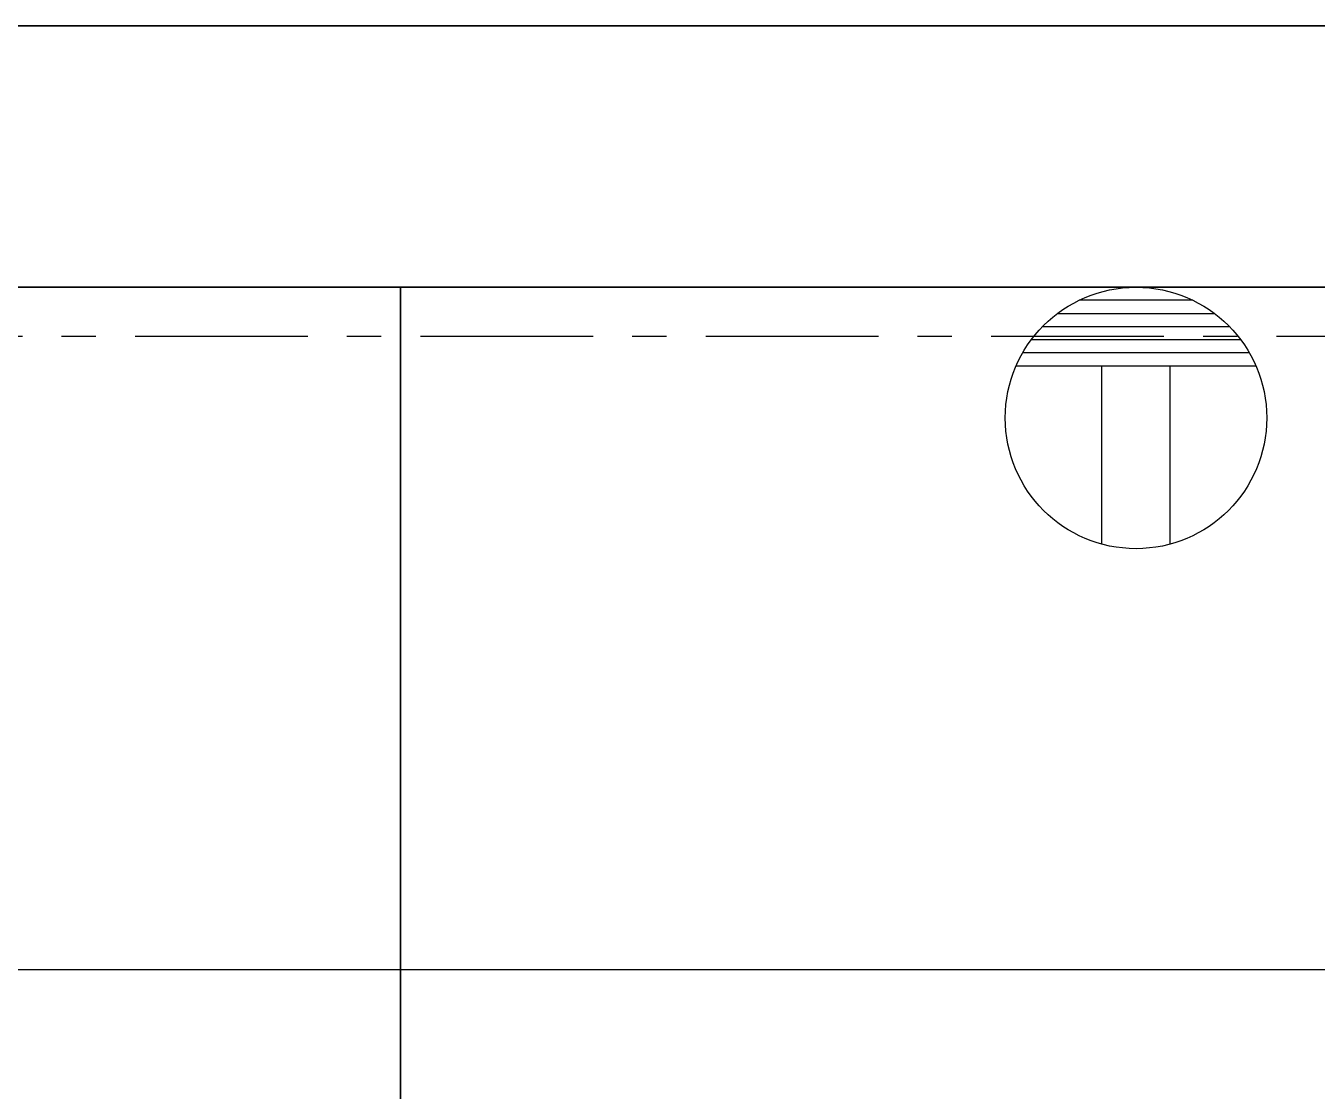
# Model space of a CAD drawing. Extents: x -120222 to -41942, y -19134 to 30932.
# Drawn here: x -79718 to -78928, y 10220 to 10872 of the extents above; entities that cross this region are included whole.
import ezdxf

# ---------------------------------------------------------------- set-up
doc = ezdxf.new("R2010")
doc.units = 0
doc.header["$LTSCALE"] = 150
doc.header["$MEASUREMENT"] = 0
doc.linetypes.add('______-12', pattern=[1.164, 0.704, -0.16, 0.14, -0.16])
doc.linetypes.add('______-18', pattern=[1.2, 0.6, -0.6])
doc.layers.get('0').update_dxf_attribs({"linetype": 'CONTINUOUS'})
for name, color, linetype in [('____-568', 7, 'CONTINUOUS'), ('____-569', 7, 'CONTINUOUS'), ('___B', 7, 'CONTINUOUS')]:
    doc.layers.add(name, color=color, linetype=linetype)
doc.styles.get("Standard").update_dxf_attribs({"font": 'txt', "bigfont": 'BIGFONT.SHX'})

# ---------------------------------------------------------------- blocks, each defined once
blk = doc.blocks.new('____-184')
at = {"color": 1, "linetype": 'Continuous'}
for p, q in [((-85438.69, 6155.52), (-85508.43, 6155.52)), ((-85521.56, 6147.52), (-85425.56, 6147.52)), ((-85530.69, 6139.52), (-85416.43, 6139.52)), ((-85537.56, 6131.52), (-85409.56, 6131.52)), ((-85542.84, 6123.52), (-85404.28, 6123.52)), ((-85546.88, 6115.52), (-85400.24, 6115.52)), ((-85494.56, 6006.32), (-85494.56, 6115.52)), ((-85452.56, 6006.32), (-85452.56, 6115.52))]:
    blk.add_line(p, q, dxfattribs=at)
blk.add_circle((-85473.56, 6083.52), 80, dxfattribs=at)
at = {"color": 0, "flags": 1}
for tag in ['FMK_ELEC60HZ_LPG_NOTICE', 'FMK_ELEC50HZ_GAS_NOTICE', 'FMK_FACILITY_SYMBOL']:
    blk.add_attdef(tag, (-85553.56, 6003.52), '', height=0.18, dxfattribs=at)
blk = doc.blocks.new('____-186')
at = {"color": 1, "linetype": 'Continuous', "flags": 128}
for points in [[(-85923.56, 5563.52), (-86523.56, 5563.52), (-86523.56, 6163.52), (-85923.56, 6163.52)], [(-85323.56, 5563.52), (-85923.56, 5563.52), (-85923.56, 6163.52), (-85323.56, 6163.52)]]:
    blk.add_lwpolyline(points, close=True, dxfattribs=at)
at = {"color": 1, "linetype": '______-18', "flags": 128}
blk.add_lwpolyline([(-86523.56, 5413.52), (-86373.56, 5413.52), (-85923.56, 5563.52), (-85923.56, 6163.52), (-86523.56, 6163.52)], close=True, dxfattribs=at)
at = {"color": 1, "linetype": '______-12', "flags": 128}
blk.add_lwpolyline([(-86793.56, 5793.52), (-86793.56, 6133.52), (-85293.56, 6133.52), (-85293.56, 5802.14), (-85243.56, 5802.14)], dxfattribs=at)
at = {"color": 1}
blk.add_blockref('____-184', (0, 0), dxfattribs=at)
blk = doc.blocks.new('____-505')
at = {"color": 1, "linetype": 'Continuous', "flags": 128}
blk.add_lwpolyline([(-88323.56, 6336.02), (-84711.56, 6336.02), (-84711.56, 6323.52), (-88323.56, 6323.52)], close=True, dxfattribs=at)
blk = doc.blocks.new('____-509')
at = {"color": 1}
blk.add_blockref('____-505', (0, 0), dxfattribs=at)

msp = doc.modelspace()

# ---------------------------------------------------------------- linework, layer by layer
at = {"layer": '___B', "color": 5}
msp.add_line((-109073.35209, 10294.71684), (-41992.1314, 10294.71684), dxfattribs=at)
at = {"layer": '___B', "color": 0, "linetype": 'Continuous', "flags": 128}
msp.add_lwpolyline([(-81888.45325, 10872.21684), (-78288.45325, 10872.21684), (-78288.45325, 10712.21684), (-81888.45325, 10712.21684)], close=True, dxfattribs=at)

# ---------------------------------------------------------------- block references
at = {"layer": '____-568', "color": 0}
msp.add_blockref('____-186', (6435.10495, 4548.69799), dxfattribs=at)
at = {"layer": '____-569', "color": 0}
msp.add_blockref('____-509', (6435.10495, 4548.69799), dxfattribs=at)

doc.saveas('drawing.dxf')
